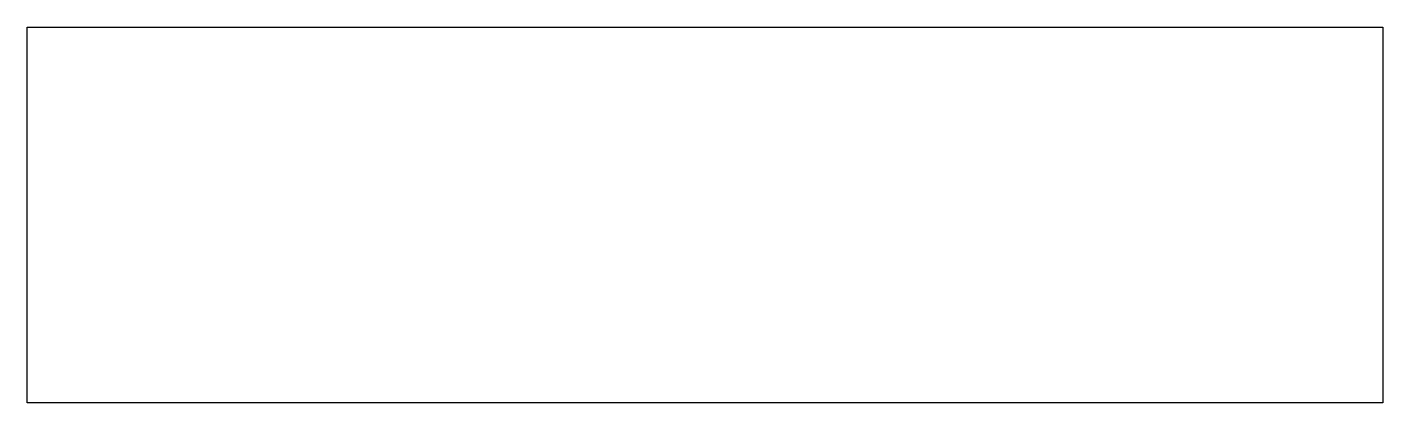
# Model space of a CAD drawing. Header units: millimetres. Extents: x 2197 to 6874, y 1377 to 2674.
import ezdxf

# ---------------------------------------------------------------- set-up
doc = ezdxf.new("R2010")
doc.units = ezdxf.units.MM
picture_1 = doc.add_image_def('image1.jpg', size_in_pixel=(274, 76))

msp = doc.modelspace()

# ---------------------------------------------------------------- pictures from other files: only their frames are drawn
image = msp.add_image(picture_1, insert=(2196.8, 1376.6), size_in_units=(4677, 1297.3))
image.dxf.flags = 7

doc.saveas('drawing.dxf')
